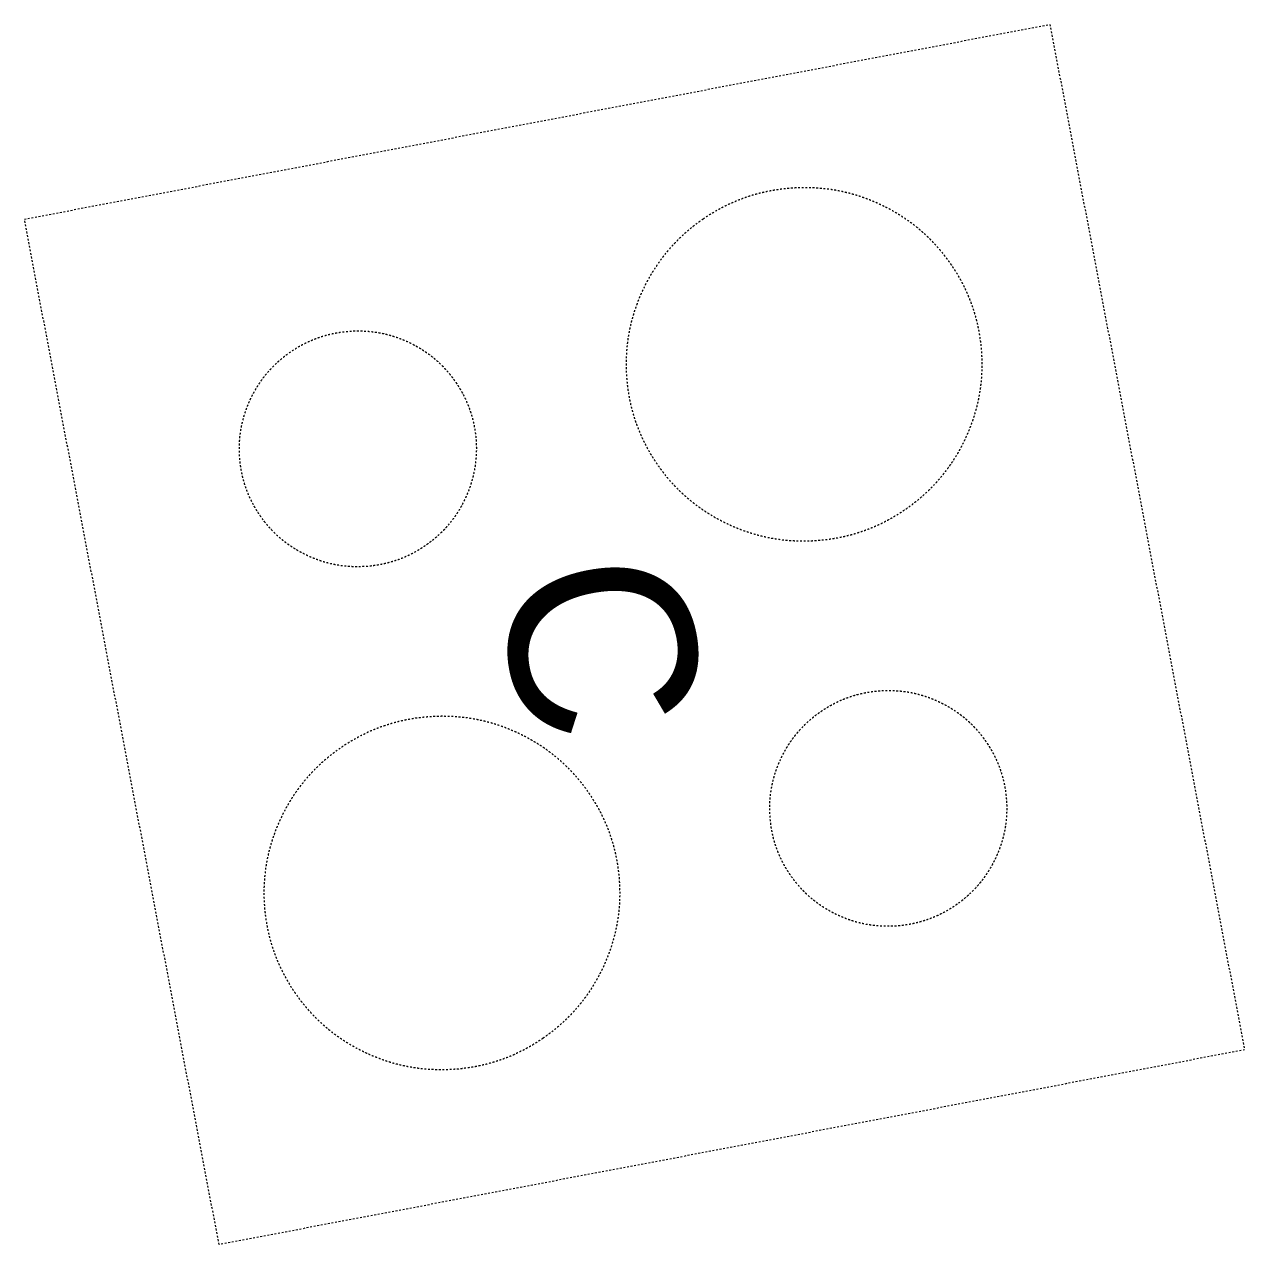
# Model space of a CAD drawing. Header units: centimetres. Extents: x 16433 to 114398, y -50094 to -12305.
# Drawn here: x 66191.2 to 66261.3, y -45814.1 to -45744 of the extents above; entities that cross this region are included whole.
import ezdxf

# ---------------------------------------------------------------- set-up
doc = ezdxf.new("R2010")
doc.units = ezdxf.units.CM
doc.header["$LTSCALE"] = 0.5
doc.linetypes.add('Style de ligne -1', pattern=[0.41664, 0.20828, -0.20836])
doc.layers.get('0').update_dxf_attribs({"linetype": 'CONTINUOUS'})
doc.layers.add('1-Façade Nord', color=7, linetype='CONTINUOUS')
doc.styles.add('Geneva', font='')
doc.styles.get('Geneva').set_extended_font_data('Geneva')

# ---------------------------------------------------------------- blocks, each defined once
blk = doc.blocks.new('Groupe-47-1')
at = {"color": 7, "linetype": 'Style de ligne -1', "lineweight": 13, "flags": 128}
blk.add_lwpolyline([(15692.216, -46762.772), (15681.024, -46703.825), (15739.971, -46692.633), (15751.163, -46751.58)], close=True, dxfattribs=at)
at = {"color": 7, "linetype": 'Style de ligne -1', "lineweight": 13}
for points in [[(15720.039, -46703.815), (15717.787, -46705.368), (15716.615, -46707.832), (15715.442, -46710.296), (15715.664, -46713.011), (15715.885, -46715.726), (15717.44, -46717.965), (15718.996, -46720.204), (15721.469, -46721.366), (15723.942, -46722.529), (15726.671, -46722.304), (15729.399, -46722.079), (15731.651, -46720.526), (15733.903, -46718.974), (15735.075, -46716.51), (15736.248, -46714.046), (15736.026, -46711.331), (15735.805, -46708.615), (15734.249, -46706.377), (15732.694, -46704.138), (15730.221, -46702.975), (15727.747, -46701.812), (15725.019, -46702.038), (15722.291, -46702.263), (15720.039, -46703.815)], [(15704.063, -46722.6), (15705.564, -46721.565), (15706.346, -46719.922), (15707.127, -46718.279), (15706.98, -46716.469), (15706.832, -46714.659), (15705.795, -46713.167), (15704.758, -46711.674), (15703.109, -46710.899), (15701.461, -46710.124), (15699.642, -46710.274), (15697.823, -46710.424), (15696.322, -46711.459), (15694.82, -46712.494), (15694.039, -46714.137), (15693.257, -46715.779), (15693.405, -46717.59), (15693.552, -46719.4), (15694.589, -46720.892), (15695.626, -46722.385), (15697.275, -46723.16), (15698.924, -46723.935), (15700.743, -46723.785), (15702.561, -46723.635), (15704.063, -46722.6)], [(15726.809, -46732.127), (15725.308, -46733.162), (15724.526, -46734.804), (15723.745, -46736.447), (15723.892, -46738.257), (15724.04, -46740.067), (15725.077, -46741.56), (15726.114, -46743.052), (15727.763, -46743.827), (15729.411, -46744.602), (15731.23, -46744.452), (15733.049, -46744.302), (15734.55, -46743.267), (15736.051, -46742.232), (15736.833, -46740.59), (15737.615, -46738.947), (15737.467, -46737.137), (15737.32, -46735.327), (15736.283, -46733.834), (15735.246, -46732.342), (15733.597, -46731.567), (15731.948, -46730.791), (15730.129, -46730.942), (15728.311, -46731.092), (15726.809, -46732.127)], [(15710.833, -46750.911), (15713.085, -46749.359), (15714.257, -46746.895), (15715.43, -46744.431), (15715.208, -46741.716), (15714.987, -46739), (15713.431, -46736.762), (15711.876, -46734.523), (15709.403, -46733.36), (15706.929, -46732.198), (15704.201, -46732.423), (15701.473, -46732.648), (15699.221, -46734.2), (15696.969, -46735.753), (15695.797, -46738.217), (15694.624, -46740.681), (15694.846, -46743.396), (15695.067, -46746.111), (15696.622, -46748.35), (15698.178, -46750.589), (15700.651, -46751.751), (15703.124, -46752.914), (15705.853, -46752.689), (15708.581, -46752.464), (15710.833, -46750.911)]]:
    blk.add_open_spline(points, degree=2, knots=[0, 0, 0, 0.083333, 0.083333, 0.166667, 0.166667, 0.25, 0.25, 0.333333, 0.333333, 0.416667, 0.416667, 0.5, 0.5, 0.583333, 0.583333, 0.666667, 0.666667, 0.75, 0.75, 0.833333, 0.833333, 0.916667, 0.916667, 1, 1, 1], dxfattribs=at)
blk = doc.blocks.new('Groupe-48-1')
at = {"color": 7}
blk.add_blockref('Groupe-47-1', (0, 0), dxfattribs=at)
at = {"color": 7, "insert": (15719.441, -46727.362), "char_height": 10.65703, "attachment_point": 2, "rotation": 280.72505, "line_spacing_factor": 1.060906, "style": 'Geneva'}
blk.add_mtext('\\pt19.097;C', dxfattribs=at)

msp = doc.modelspace()

# ---------------------------------------------------------------- block references
at = {"layer": '1-Façade Nord', "color": 7}
msp.add_blockref('Groupe-48-1', (50510.158, 948.669), dxfattribs=at)

doc.saveas('drawing.dxf')
